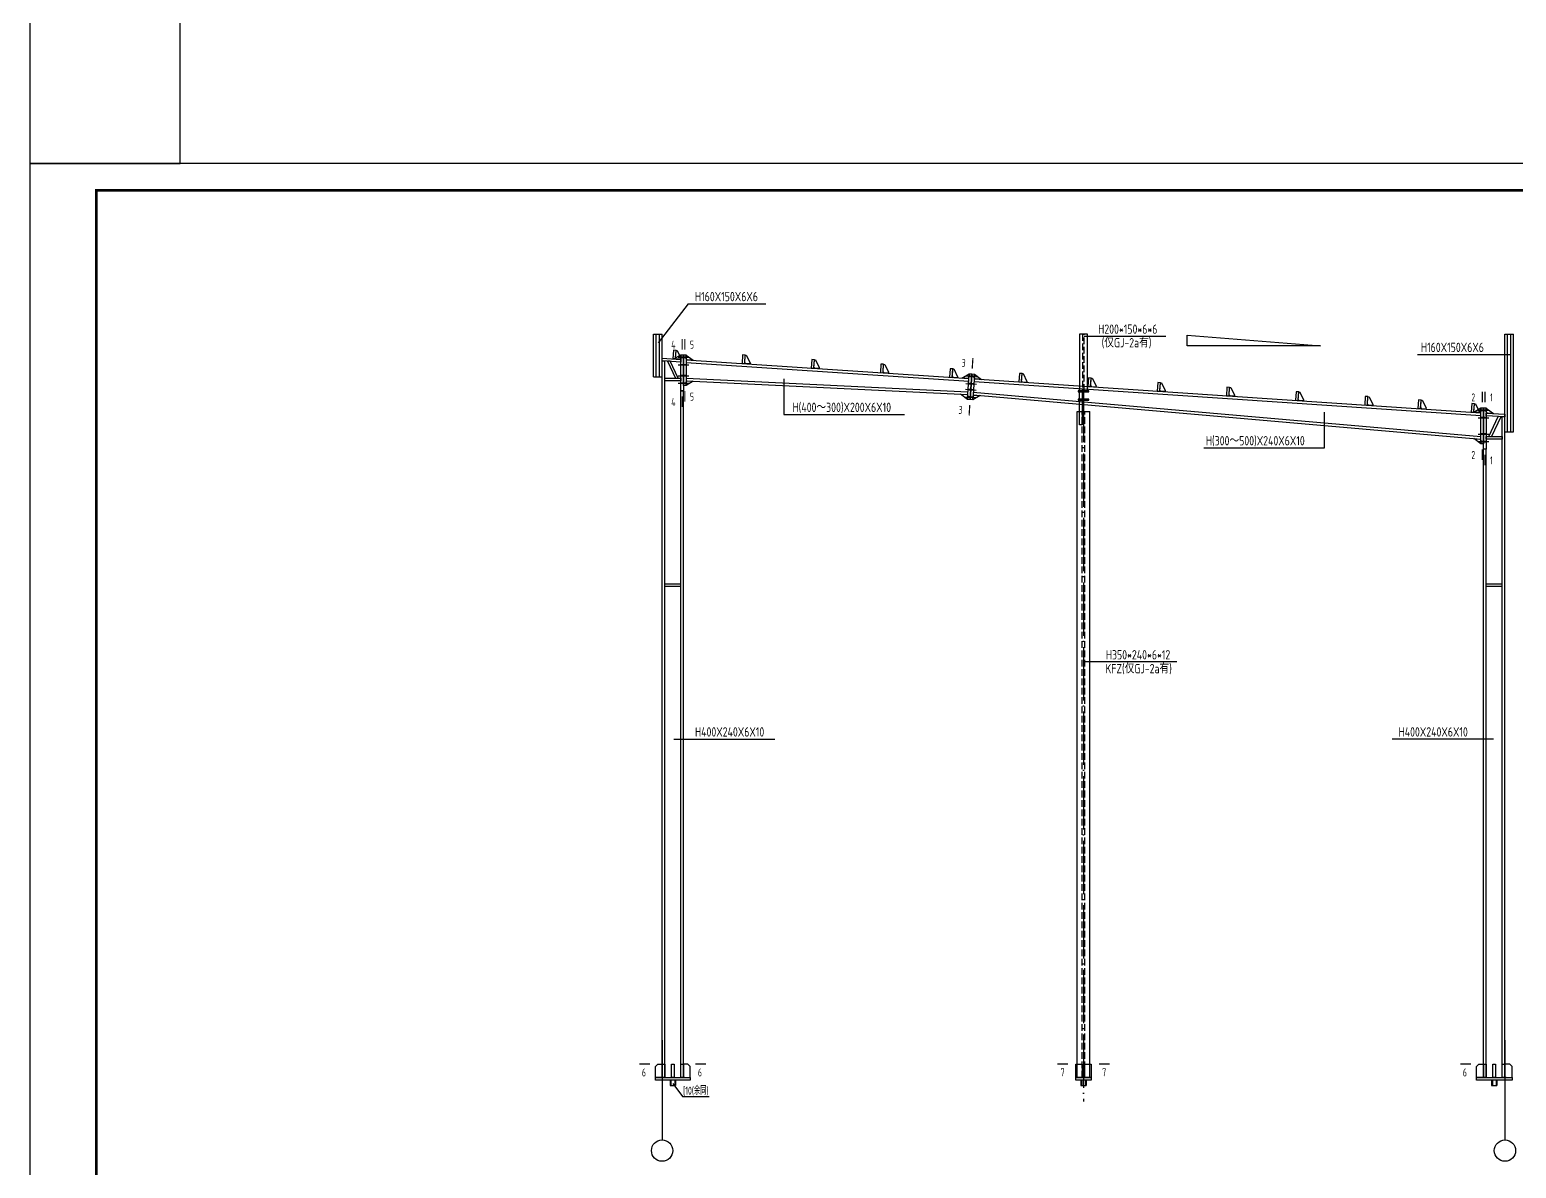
# Model space of a CAD drawing. Extents: x 9752569 to 9923256, y 1590558 to 2510207.
# Drawn here: x 9811806 to 9867540, y 1612292 to 1654973 of the extents above; entities that cross this region are included whole.
import ezdxf

# ---------------------------------------------------------------- set-up
doc = ezdxf.new("R2010")
doc.units = 0
doc.header["$LTSCALE"] = 1000
doc.header["$MEASUREMENT"] = 0
doc.linetypes.add('DASH', pattern=[0.35, 0.25, -0.1])
doc.linetypes.add('DOTE', pattern=[2.42, 2, -0.2, 0.02, -0.2])
for name, color, linetype in [('10', 7, 'CONTINUOUS'), ('114', 2, 'CONTINUOUS'), ('116', 1, 'CONTINUOUS'), ('12', 142, 'CONTINUOUS'), ('14', 142, 'CONTINUOUS'), ('DOTE', 8, 'DOTE'), ('PUB_DIM', 3, 'CONTINUOUS'), ('PUB_TITLE', 4, 'CONTINUOUS'), ('字符串标注', 6, 'CONTINUOUS'), ('柱子', 142, 'CONTINUOUS'), ('标注文字', 3, 'CONTINUOUS')]:
    doc.layers.add(name, color=color, linetype=linetype)
doc.styles.add('TSSD_REIN', font='atssdeng.shx', dxfattribs={"width": 0.7, "bigfont": 'atssdchn.shx'})

msp = doc.modelspace()

# ---------------------------------------------------------------- linework, layer by layer
at = {"layer": '10', "const_width": 45}
for points in [[(9836266.7, 1643380.6), (9836266.7, 1642980.6)], [(9836366.7, 1643380.6), (9836366.7, 1642980.6)], [(9847168.6, 1642668.5), (9847142, 1642269.4)], [(9836366.7, 1641031.4), (9836366.7, 1641431.4)], [(9866266.7, 1641403), (9866266.7, 1641003)], [(9866366.7, 1641403), (9866366.7, 1641003)], [(9836266.7, 1640831.4), (9836266.7, 1641231.4)], [(9847024.8, 1640511.5), (9847051.4, 1640910.6)], [(9866266.7, 1638843.9), (9866266.7, 1639243.9)], [(9866366.7, 1638643.9), (9866366.7, 1639043.9)], [(9834666.7, 1616197.3), (9835066.7, 1616197.3)], [(9837166.7, 1616197.3), (9836766.7, 1616197.3)], [(9850333.5, 1616203.3), (9850733.5, 1616203.3)], [(9852292.9, 1616203.3), (9851892.9, 1616203.3)], [(9865446.7, 1616197.3), (9865846.7, 1616197.3)]]:
    msp.add_lwpolyline(points, dxfattribs=at)
at = {"layer": '10', "color": 6, "elevation": -193.1}
msp.add_lwpolyline([(9860205.9, 1643121.4), (9855205.9, 1643121.4), (9855205.9, 1643521.4)], close=True, dxfattribs=at)
at = {"layer": '114'}
for p, q in [((9836116.7, 1642693.3), (9836516.7, 1642693.3)), ((9836116.7, 1642413.1), (9836516.7, 1642413.1)), ((9836116.7, 1642001.6), (9836516.7, 1642001.6)), ((9846923.1, 1641993.3), (9847322.3, 1641966.7)), ((9836116.7, 1641721.4), (9836516.7, 1641721.4)), ((9846889.8, 1641492.7), (9847288.9, 1641466.1)), ((9846904.5, 1641713.9), (9847303.6, 1641687.3)), ((9846871.2, 1641213.3), (9847270.3, 1641186.7)), ((9866116.7, 1640707.3), (9866516.7, 1640707.3)), ((9866116.7, 1640427.1), (9866516.7, 1640427.1)), ((9866116.7, 1639814.3), (9866516.7, 1639814.3)), ((9866116.7, 1639533.9), (9866516.7, 1639533.9))]:
    msp.add_line(p, q, dxfattribs=at)
at = {"layer": '114', "color": 1, "const_width": 70}
for points in [[(9836216.7, 1642693.3), (9836416.7, 1642693.3)], [(9836216.7, 1642413.1), (9836416.7, 1642413.1)], [(9836216.7, 1642001.6), (9836416.7, 1642001.6)], [(9847022.9, 1641986.7), (9847222.5, 1641973.4)], [(9836216.7, 1641721.4), (9836416.7, 1641721.4)], [(9846989.6, 1641486), (9847189.1, 1641472.7)], [(9847004.3, 1641707.3), (9847203.9, 1641694)], [(9846970.9, 1641206.6), (9847170.5, 1641193.3)], [(9866216.7, 1640707.3), (9866416.7, 1640707.3)], [(9866216.7, 1640427.1), (9866416.7, 1640427.1)], [(9866216.7, 1639814.3), (9866416.7, 1639814.3)], [(9866216.7, 1639533.9), (9866416.7, 1639533.9)]]:
    msp.add_lwpolyline(points, dxfattribs=at)
at = {"layer": '116'}
for points in [[(9835816.7, 1615597.3), (9835816.7, 1615397.3)], [(9835816.7, 1615397.3), (9836016.7, 1615397.3)], [(9835846.7, 1615597.3), (9835846.7, 1615397.3)], [(9835986.7, 1615597.3), (9835986.7, 1615397.3)], [(9836016.7, 1615597.3), (9836016.7, 1615397.3)], [(9851216.7, 1615597.3), (9851216.7, 1615397.3)], [(9851216.7, 1615397.3), (9851416.7, 1615397.3)], [(9851246.7, 1615597.3), (9851246.7, 1615397.3)], [(9851386.7, 1615597.3), (9851386.7, 1615397.3)], [(9851416.7, 1615597.3), (9851416.7, 1615397.3)], [(9866616.7, 1615597.3), (9866616.7, 1615397.3)], [(9866616.7, 1615397.3), (9866816.7, 1615397.3)], [(9866646.7, 1615597.3), (9866646.7, 1615397.3)], [(9866786.7, 1615597.3), (9866786.7, 1615397.3)], [(9866816.7, 1615597.3), (9866816.7, 1615397.3)]]:
    msp.add_lwpolyline(points, dxfattribs=at)
at = {"layer": '12'}
for points in [[(9835938.9, 1642955.9), (9835917.6, 1642636.6)], [(9835917.6, 1642636.6), (9836017.4, 1642629.9)], [(9836038.7, 1642949.2), (9835938.9, 1642955.9)], [(9836017.4, 1642629.9), (9836038.7, 1642949.2)], [(9836219.6, 1642656.5), (9836216.9, 1642616.6), (9836057.3, 1642627.3), (9836020, 1642669.8), (9836038.7, 1642949.2), (9836078.6, 1642946.6), (9836219.6, 1642656.5)], [(9838533.1, 1642783), (9838511.8, 1642463.7)], [(9838632.9, 1642776.3), (9838533.1, 1642783)], [(9838611.6, 1642457), (9838632.9, 1642776.3)], [(9838813.8, 1642483.7), (9838811.2, 1642443.7), (9838651.5, 1642454.4), (9838614.3, 1642497), (9838632.9, 1642776.3), (9838672.8, 1642773.7), (9838813.8, 1642483.7)], [(9841127.4, 1642610.1), (9841106.1, 1642290.8)], [(9841227.1, 1642603.4), (9841127.4, 1642610.1)], [(9841205.9, 1642284.1), (9841227.1, 1642603.4)], [(9841408.1, 1642310.8), (9841405.4, 1642270.8), (9841245.8, 1642281.5), (9841208.5, 1642324.1), (9841227.1, 1642603.4), (9841267.1, 1642600.8), (9841408.1, 1642310.8)], [(9838511.8, 1642463.7), (9838611.6, 1642457)], [(9841106.1, 1642290.8), (9841205.9, 1642284.1)], [(9843721.6, 1642437.2), (9843700.3, 1642117.9)], [(9843700.3, 1642117.9), (9843800.1, 1642111.2)], [(9843821.4, 1642430.5), (9843721.6, 1642437.2)], [(9843800.1, 1642111.2), (9843821.4, 1642430.5)], [(9844002.3, 1642137.9), (9843999.7, 1642097.9), (9843840, 1642108.6), (9843802.8, 1642151.2), (9843821.4, 1642430.5), (9843861.3, 1642427.9), (9844002.3, 1642137.9)], [(9846315.9, 1642264.3), (9846294.6, 1641945)], [(9846415.6, 1642257.6), (9846315.9, 1642264.3)], [(9846394.4, 1641938.4), (9846415.6, 1642257.6)], [(9846596.6, 1641965), (9846593.9, 1641925.1), (9846434.3, 1641935.7), (9846397, 1641978.3), (9846415.6, 1642257.6), (9846455.5, 1642255), (9846596.6, 1641965)], [(9848910.1, 1642091.4), (9848888.8, 1641772.1)], [(9849009.9, 1642084.7), (9848910.1, 1642091.4)], [(9848988.6, 1641765.5), (9849009.9, 1642084.7)], [(9849190.8, 1641792.1), (9849188.2, 1641752.2), (9849028.5, 1641762.8), (9848991.3, 1641805.4), (9849009.9, 1642084.7), (9849049.8, 1642082.1), (9849190.8, 1641792.1)], [(9846294.6, 1641945), (9846394.4, 1641938.4)], [(9848888.8, 1641772.1), (9848988.6, 1641765.5)], [(9851504.3, 1641918.5), (9851483.1, 1641599.2)], [(9851483.1, 1641599.2), (9851582.8, 1641592.6)], [(9851604.1, 1641911.9), (9851504.3, 1641918.5)], [(9851582.8, 1641592.6), (9851604.1, 1641911.9)], [(9851785.1, 1641619.2), (9851782.4, 1641579.3), (9851622.8, 1641589.9), (9851585.5, 1641632.5), (9851604.1, 1641911.9), (9851644, 1641909.2), (9851785.1, 1641619.2)], [(9854098.6, 1641745.6), (9854077.3, 1641426.3)], [(9854077.3, 1641426.3), (9854177.1, 1641419.7)], [(9854198.4, 1641739), (9854098.6, 1641745.6)], [(9854177.1, 1641419.7), (9854198.4, 1641739)], [(9854379.3, 1641446.3), (9854376.6, 1641406.4), (9854217, 1641417), (9854179.8, 1641459.6), (9854198.4, 1641739), (9854238.3, 1641736.3), (9854379.3, 1641446.3)], [(9856692.8, 1641572.7), (9856671.6, 1641253.4)], [(9856792.6, 1641566.1), (9856692.8, 1641572.7)], [(9856771.3, 1641246.8), (9856792.6, 1641566.1)], [(9856973.6, 1641273.4), (9856970.9, 1641233.5), (9856811.2, 1641244.1), (9856774, 1641286.7), (9856792.6, 1641566.1), (9856832.5, 1641563.4), (9856973.6, 1641273.4)], [(9859287.1, 1641399.8), (9859265.8, 1641080.5)], [(9859386.9, 1641393.2), (9859287.1, 1641399.8)], [(9856671.6, 1641253.4), (9856771.3, 1641246.8)], [(9859265.8, 1641080.5), (9859365.6, 1641073.9)], [(9859365.6, 1641073.9), (9859386.9, 1641393.2)], [(9859567.8, 1641100.5), (9859565.1, 1641060.6), (9859405.5, 1641071.2), (9859368.2, 1641113.8), (9859386.9, 1641393.2), (9859426.8, 1641390.5), (9859567.8, 1641100.5)], [(9861881.3, 1641226.9), (9861860, 1640907.6)], [(9861860, 1640907.6), (9861959.8, 1640901)], [(9861981.1, 1641220.3), (9861881.3, 1641226.9)], [(9861959.8, 1640901), (9861981.1, 1641220.3)], [(9862162, 1640927.6), (9862159.4, 1640887.7), (9861999.7, 1640898.3), (9861962.5, 1640940.9), (9861981.1, 1641220.3), (9862021, 1641217.6), (9862162, 1640927.6)], [(9863876.9, 1641093.9), (9863855.6, 1640774.6)], [(9863976.7, 1641087.3), (9863876.9, 1641093.9)], [(9863955.4, 1640768), (9863976.7, 1641087.3)], [(9864157.6, 1640794.6), (9864155, 1640754.7), (9863995.3, 1640765.3), (9863958.1, 1640807.9), (9863976.7, 1641087.3), (9864016.6, 1641084.6), (9864157.6, 1640794.6)], [(9865872.5, 1640960.9), (9865851.2, 1640641.6)], [(9865972.3, 1640954.3), (9865872.5, 1640960.9)], [(9865951, 1640635), (9865972.3, 1640954.3)], [(9866153.2, 1640661.6), (9866150.5, 1640621.7), (9865990.9, 1640632.3), (9865953.6, 1640674.9), (9865972.3, 1640954.3), (9866012.2, 1640951.6), (9866153.2, 1640661.6)], [(9863855.6, 1640774.6), (9863955.4, 1640768)], [(9865851.2, 1640641.6), (9865951, 1640635)]]:
    msp.add_lwpolyline(points, dxfattribs=at)
at = {"layer": '14'}
for p, q in [((9851030.7, 1615697.3), (9851030.7, 1616197.3)), ((9851030.7, 1616197.3), (9851266.7, 1616197.3)), ((9851266.7, 1616197.3), (9851266.7, 1615697.3)), ((9851366.7, 1615697.3), (9851366.7, 1616197.3)), ((9851366.7, 1616197.3), (9851602.7, 1616197.3)), ((9851602.7, 1616197.3), (9851602.7, 1615697.3)), ((9851030.7, 1615597.3), (9851030.7, 1615697.3)), ((9851266.7, 1615697.3), (9851030.7, 1615697.3)), ((9851030.7, 1615697.3), (9851602.7, 1615697.3)), ((9851602.7, 1615597.3), (9851030.7, 1615597.3)), ((9851602.7, 1615697.3), (9851366.7, 1615697.3)), ((9851602.7, 1615697.3), (9851602.7, 1615597.3))]:
    msp.add_line(p, q, dxfattribs=at)
for points in [[(9835516.7, 1642663.3), (9836216.7, 1642616.6)], [(9835516.7, 1642563.1), (9835516.7, 1642663.3)], [(9836216.7, 1642516.4), (9835516.7, 1642563.1)], [(9835716.5, 1642549.8), (9836016.7, 1641911.5)], [(9835816.3, 1642543.1), (9835716.5, 1642549.8)], [(9836116.7, 1641911.5), (9835816.3, 1642543.1)], [(9835957.3, 1642633.9), (9836216.7, 1642786.6)], [(9836176.8, 1642619.3), (9835957.3, 1642633.9)], [(9836216.7, 1642656.6), (9836176.8, 1642619.3)], [(9836216.7, 1642786.6), (9836216.7, 1642656.6)], [(9836216.7, 1641431.4), (9836216.7, 1642780.6)], [(9836216.7, 1642780.6), (9836316.7, 1642780.6)], [(9836216.7, 1642616.6), (9836216.7, 1642516.4)], [(9836316.7, 1642780.6), (9836316.7, 1641431.4)], [(9836316.7, 1641631.4), (9836316.7, 1642780.6)], [(9836316.7, 1642780.6), (9836416.7, 1642780.6)], [(9836416.7, 1642780.6), (9836416.7, 1641631.4)], [(9836416.7, 1642643.3), (9836416.7, 1642773.3)], [(9836416.7, 1642773.3), (9836676.1, 1642586)], [(9836456.6, 1642600.7), (9836416.7, 1642643.3)], [(9836676.1, 1642586), (9836456.6, 1642600.7)], [(9846747.5, 1641914.8), (9847028.9, 1642076.5)], [(9846964.9, 1641116.8), (9847028.9, 1642076.5)], [(9847028.9, 1642076.5), (9847019.6, 1641936.8)], [(9847028.9, 1642076.5), (9847128.7, 1642069.8)], [(9847128.7, 1642069.8), (9847064.7, 1641110.2)], [(9847064.7, 1641110.2), (9847128.7, 1642069.8)], [(9847128.7, 1642069.8), (9847228.5, 1642063.2)], [(9847228.5, 1642063.2), (9847164.5, 1641103.5)], [(9847219.2, 1641923.5), (9847228.5, 1642063.2)], [(9847228.5, 1642063.2), (9847485.9, 1641865.6)], [(9835616.7, 1641911.5), (9836216.7, 1641911.5)], [(9835616.7, 1641811.5), (9835616.7, 1641911.5)], [(9836216.7, 1641811.5), (9835616.7, 1641811.5)], [(9836016.7, 1641911.5), (9836116.7, 1641911.5)], [(9836216.7, 1641911.5), (9836216.7, 1641811.5)], [(9836316.7, 1641431.4), (9836216.7, 1641431.4)], [(9836416.7, 1641631.4), (9836316.7, 1641631.4)], [(9836416.7, 1641771.4), (9836456.7, 1641809.5)], [(9836676.4, 1641798.8), (9836416.7, 1641641.4)], [(9836416.7, 1641641.4), (9836416.7, 1641771.4)], [(9836456.7, 1641809.5), (9836676.4, 1641798.8)], [(9846977, 1641899.5), (9846747.5, 1641914.8)], [(9847019.6, 1641936.8), (9846977, 1641899.5)], [(9847256.4, 1641880.9), (9847219.2, 1641923.5)], [(9847485.9, 1641865.6), (9847256.4, 1641880.9)], [(9846964.9, 1641116.8), (9846707.2, 1641309.6)], [(9846707.2, 1641309.6), (9846937, 1641298.4)], [(9846937, 1641298.4), (9846974.3, 1641256.5)], [(9846974.3, 1641256.5), (9846964.9, 1641116.8)], [(9847064.7, 1641110.2), (9846964.9, 1641116.8)], [(9847164.5, 1641103.5), (9847064.7, 1641110.2)], [(9847445.4, 1641259.4), (9847164.5, 1641103.3)], [(9847164.5, 1641103.3), (9847173.8, 1641242.9)], [(9847173.8, 1641242.9), (9847216.3, 1641279.4)], [(9847216.3, 1641279.4), (9847445.4, 1641259.4)], [(9865947.3, 1640635.2), (9866216.7, 1640797.3)], [(9866176.8, 1640619.9), (9865947.3, 1640635.2)], [(9866216.7, 1640657.3), (9866176.8, 1640619.9)], [(9866216.7, 1639443.9), (9866216.7, 1640803)], [(9866216.7, 1640803), (9866316.7, 1640803)], [(9866216.7, 1640797.3), (9866216.7, 1640657.3)], [(9866316.7, 1639243.9), (9866316.7, 1640803)], [(9866316.7, 1640803), (9866416.7, 1640803)], [(9866316.7, 1640803), (9866316.7, 1639443.9)], [(9866416.7, 1640803), (9866416.7, 1639243.9)], [(9866416.7, 1640643.9), (9866416.7, 1640784)], [(9866416.7, 1640784), (9866686.1, 1640586)], [(9866456.6, 1640601.3), (9866416.7, 1640643.9)], [(9866416.7, 1640604), (9867116.7, 1640557.3)], [(9866416.7, 1640503.7), (9866416.7, 1640604)], [(9867116.7, 1640457.1), (9866416.7, 1640503.7)], [(9866686.1, 1640586), (9866456.6, 1640601.3)], [(9866506.7, 1639724.1), (9866863.4, 1640474)], [(9866956.8, 1640467.7), (9866607.1, 1639724.1)], [(9867116.7, 1640557.3), (9867116.7, 1640457.1)], [(9866416.7, 1639724.1), (9867016.7, 1639724.1)], [(9866416.7, 1639624.1), (9866416.7, 1639724.1)], [(9867016.7, 1639724.1), (9867016.7, 1639624.1)], [(9866216.7, 1639443.9), (9865947.7, 1639647.4)], [(9865947.7, 1639647.4), (9866176.9, 1639627.4)], [(9866176.9, 1639627.4), (9866216.7, 1639583.9)], [(9866216.7, 1639583.9), (9866216.7, 1639443.9)], [(9866316.7, 1639443.9), (9866216.7, 1639443.9)], [(9866416.7, 1639243.9), (9866316.7, 1639243.9)], [(9867016.7, 1639624.1), (9866416.7, 1639624.1)], [(9835616.7, 1634197.3), (9836216.7, 1634197.3)], [(9866416.7, 1634197.3), (9867016.7, 1634197.3)], [(9836216.7, 1634097.3), (9835616.7, 1634097.3)], [(9867016.7, 1634097.3), (9866416.7, 1634097.3)], [(9835266.7, 1616107.3), (9835356.7, 1616197.3)], [(9835266.7, 1615697.3), (9835266.7, 1616107.3)], [(9835356.7, 1616197.3), (9835516.7, 1616197.3)], [(9835516.7, 1616197.3), (9835516.7, 1615737.3)], [(9835516.7, 1615697.3), (9835516.7, 1616197.3)], [(9835516.7, 1616197.3), (9835616.7, 1616197.3)], [(9835616.7, 1616197.3), (9835616.7, 1615697.3)], [(9835866.7, 1615697.3), (9835866.7, 1616197.3)], [(9835866.7, 1616197.3), (9835966.7, 1616197.3)], [(9835966.7, 1616197.3), (9835966.7, 1615697.3)], [(9836216.7, 1615697.3), (9836216.7, 1616197.3)], [(9836216.7, 1616197.3), (9836316.7, 1616197.3)], [(9836316.7, 1616197.3), (9836316.7, 1615737.3)], [(9836476.7, 1616197.3), (9836316.7, 1616197.3)], [(9836316.7, 1616197.3), (9836316.7, 1615697.3)], [(9836566.7, 1616107.3), (9836476.7, 1616197.3)], [(9836566.7, 1615697.3), (9836566.7, 1616107.3)], [(9866046.7, 1616107.3), (9866136.7, 1616197.3)], [(9866046.7, 1615697.3), (9866046.7, 1616107.3)], [(9866136.7, 1616197.3), (9866316.7, 1616197.3)], [(9866316.7, 1616197.3), (9866316.7, 1615737.3)], [(9866316.7, 1615697.3), (9866316.7, 1616197.3)], [(9866316.7, 1616197.3), (9866416.7, 1616197.3)], [(9866416.7, 1616197.3), (9866416.7, 1615697.3)], [(9866666.7, 1615697.3), (9866666.7, 1616197.3)], [(9866666.7, 1616197.3), (9866766.7, 1616197.3)], [(9866766.7, 1616197.3), (9866766.7, 1615697.3)], [(9867016.7, 1615697.3), (9867016.7, 1616197.3)], [(9867016.7, 1616197.3), (9867116.7, 1616197.3)], [(9867116.7, 1616197.3), (9867116.7, 1615737.3)], [(9867296.7, 1616197.3), (9867116.7, 1616197.3)], [(9867116.7, 1616197.3), (9867116.7, 1615697.3)], [(9867386.7, 1616107.3), (9867296.7, 1616197.3)], [(9867386.7, 1615697.3), (9867386.7, 1616107.3)], [(9835266.7, 1615597.3), (9835266.7, 1615697.3)], [(9835266.7, 1615697.3), (9836566.7, 1615697.3)], [(9835476.7, 1615697.3), (9835266.7, 1615697.3)], [(9836566.7, 1615597.3), (9835266.7, 1615597.3)], [(9835516.7, 1615737.3), (9835476.7, 1615697.3)], [(9835616.7, 1615697.3), (9835516.7, 1615697.3)], [(9835966.7, 1615697.3), (9835866.7, 1615697.3)], [(9836316.7, 1615697.3), (9836216.7, 1615697.3)], [(9836316.7, 1615737.3), (9836356.7, 1615697.3)], [(9836356.7, 1615697.3), (9836566.7, 1615697.3)], [(9836566.7, 1615697.3), (9836566.7, 1615597.3)], [(9866046.7, 1615597.3), (9866046.7, 1615697.3)], [(9866046.7, 1615697.3), (9867386.7, 1615697.3)], [(9866276.7, 1615697.3), (9866046.7, 1615697.3)], [(9867386.7, 1615597.3), (9866046.7, 1615597.3)], [(9866316.7, 1615737.3), (9866276.7, 1615697.3)], [(9866416.7, 1615697.3), (9866316.7, 1615697.3)], [(9866766.7, 1615697.3), (9866666.7, 1615697.3)], [(9867116.7, 1615697.3), (9867016.7, 1615697.3)], [(9867116.7, 1615737.3), (9867156.7, 1615697.3)], [(9867156.7, 1615697.3), (9867386.7, 1615697.3)], [(9867386.7, 1615697.3), (9867386.7, 1615597.3)]]:
    msp.add_lwpolyline(points, dxfattribs=at)
at = {"layer": 'DOTE'}
msp.add_lwpolyline([(9851317.1, 1641511.1), (9851316.7, 1614792.3)], dxfattribs=at)
at = {"layer": 'PUB_DIM'}
for p, q in [((9835516.7, 1617097.3), (9835516.7, 1613353.8)), ((9867116.7, 1617097.3), (9867116.7, 1613353.8))]:
    msp.add_line(p, q, dxfattribs=at)
for centre in [(9835516.7, 1612953.8), (9867116.7, 1612953.8)]:
    msp.add_circle(centre, 400, dxfattribs=at)
at = {"layer": 'PUB_TITLE', "color": 1}
msp.add_lwpolyline([(9811805.5, 1649957.9), (9817449, 1649957.9), (9817449, 1656270.4), (9811805.5, 1656270.4)], close=True, dxfattribs=at)
at = {"layer": 'PUB_TITLE'}
msp.add_lwpolyline([(9811805.5, 1590557.9), (9895905.5, 1590557.9), (9895905.5, 1649957.9), (9811805.5, 1649957.9)], close=True, dxfattribs=at)
at = {"layer": 'PUB_TITLE', "const_width": 100}
msp.add_lwpolyline([(9814305.5, 1591557.9), (9894905.5, 1591557.9), (9894905.5, 1648957.9), (9814305.5, 1648957.9)], close=True, dxfattribs=at)
at = {"layer": '字符串标注'}
for p, q in [((9835920.8, 1615463.3), (9836284.9, 1614979.8)), ((9836284.9, 1614979.8), (9837276.8, 1614979.8))]:
    msp.add_line(p, q, dxfattribs=at)
at = {"layer": '柱子'}
for p, q in [((9851076.7, 1615697.3, -200), (9851078.3, 1640663.1, -200)), ((9851078.3, 1640663.1, -200), (9851558.3, 1640663.1, -200)), ((9851556.7, 1615697.3, -200), (9851558.3, 1640663.1, -200))]:
    msp.add_line(p, q, dxfattribs=at)
at = {"layer": '柱子', "linetype": 'DASH'}
for p, q in [((9851266.7, 1615697.3, -200), (9851268.3, 1640663.1, -200)), ((9851366.7, 1615697.3, -200), (9851368.3, 1640663.1, -200))]:
    msp.add_line(p, q, dxfattribs=at)
at = {"layer": '柱子'}
for points in [[(9835196.7, 1641956.5), (9835196.7, 1643557.3)], [(9835196.7, 1643557.3), (9835296.7, 1643557.3)], [(9835196.7, 1643557.3), (9835516.7, 1643557.3)], [(9835296.7, 1641956.5), (9835296.7, 1643557.3)], [(9835416.7, 1641956.5), (9835416.7, 1643557.3)], [(9835416.7, 1643557.3), (9835516.7, 1643557.3)], [(9835516.7, 1641956.5), (9835516.7, 1643557.3)], [(9867116.7, 1639903.8), (9867116.7, 1643557.3)], [(9867116.7, 1643557.3), (9867216.7, 1643557.3)], [(9867116.7, 1643557.3), (9867436.7, 1643557.3)], [(9867216.7, 1639903.8), (9867216.7, 1643557.3)], [(9867336.7, 1639903.8), (9867336.7, 1643557.3)], [(9867336.7, 1643557.3), (9867436.7, 1643557.3)], [(9867436.7, 1639903.8), (9867436.7, 1643557.3)], [(9835516.7, 1615697.3), (9835516.7, 1642563.1)], [(9835516.7, 1642563.1), (9835616.7, 1642556.4)], [(9835616.7, 1615697.3), (9835616.7, 1642556.4)], [(9836416.7, 1642603.3), (9847016.9, 1641896.9)], [(9835196.7, 1641956.5), (9835516.7, 1641956.5)], [(9836416.7, 1642503.1), (9847010.3, 1641797.1)], [(9836216.7, 1615697.3), (9836216.7, 1641431.4)], [(9836216.7, 1641431.4), (9836316.7, 1641431.4)], [(9836316.7, 1615697.3), (9836316.7, 1641431.4)], [(9836416.7, 1641911.6), (9846983.6, 1641396.2)], [(9836416.7, 1641811.4), (9846976.9, 1641296.4)], [(9847209.8, 1641783.8), (9866216.7, 1640517.1)], [(9847216.5, 1641883.6), (9866216.7, 1640617.3)], [(9847176.5, 1641282.9), (9866216.7, 1639623.9)], [(9847183.1, 1641382.7), (9866216.7, 1639724.3)], [(9867016.7, 1615697.3), (9867016.7, 1640463.7)], [(9867116.7, 1640457.1), (9867016.7, 1640463.7)], [(9867116.7, 1615697.3), (9867116.7, 1640457.1)], [(9867116.7, 1639903.8), (9867436.7, 1639903.8)], [(9866316.7, 1615697.3), (9866316.7, 1639243.9)], [(9866416.7, 1639243.9), (9866316.7, 1639243.9)], [(9866416.7, 1615697.3), (9866416.7, 1639243.9)], [(9835616.7, 1634197.3), (9836216.7, 1634197.3)], [(9866416.7, 1634197.3), (9867016.7, 1634197.3)]]:
    msp.add_lwpolyline(points, dxfattribs=at)
at = {"layer": '柱子', "elevation": -200}
for points in [[(9851158.7, 1643557.1), (9851160.4, 1641439.5), (9851460.4, 1641439.7), (9851458.7, 1643557.3), (9851158.7, 1643557.1), (9851158.7, 1643557.1), (9851158.7, 1643557.1)], [(9851268.3, 1641514.3), (9851268.3, 1640163.2), (9851168.3, 1640163.2), (9851168.3, 1641521)]]:
    msp.add_lwpolyline(points, dxfattribs=at)
at = {"layer": '柱子', "linetype": 'DASH', "elevation": -200}
msp.add_lwpolyline([(9851278.7, 1643557.2), (9851280.4, 1641439.5), (9851340.4, 1641439.6), (9851338.7, 1643557.2)], close=True, dxfattribs=at)
at = {"layer": '柱子', "elevation": -200}
msp.add_lwpolyline([(9851510.4, 1641439.7), (9851110.4, 1641439.4), (9851110.4, 1641399.4), (9851294.4, 1641399.6), (9851294.6, 1641129.6), (9851110.6, 1641129.4), (9851110.7, 1641089.4), (9851510.7, 1641089.7), (9851510.6, 1641129.7), (9851326.6, 1641129.6), (9851326.4, 1641399.6), (9851510.4, 1641399.7)], close=True, dxfattribs=at)
at = {"layer": '标注文字'}
for p, q in [((9836495.6, 1644696.4, 200), (9835364.2, 1643234.4)), ((9836495.6, 1644696.4, 200), (9839407.4, 1644696.4, 200)), ((9867295.6, 1642791.4, 200), (9863835.5, 1642791.4, 200)), ((9851316.9, 1631290.7), (9854815.2, 1631290.7)), ((9835949, 1628375.5, 200), (9839742.3, 1628375.5, 200)), ((9866684.4, 1628375.5, 200), (9862891.1, 1628375.5, 200))]:
    msp.add_line(p, q, dxfattribs=at)
at = {"layer": '标注文字', "linetype": 'ByBlock'}
msp.add_line((9854400.7, 1643475.1), (9851344.9, 1643475.1), dxfattribs=at)
at = {"layer": '标注文字', "elevation": 200}
for points in [[(9840077.8, 1641883.3), (9840077.8, 1640544.1), (9844599.6, 1640544.1)], [(9860341.8, 1640630.3), (9860341.8, 1639291.1), (9855820.1, 1639291.1)]]:
    msp.add_lwpolyline(points, dxfattribs=at)

# ---------------------------------------------------------------- texts
at = {"layer": '10', "style": 'TSSD_REIN'}
for s, width, p in [('4', 0.6, (9835858.7, 1643016.1)), ('5', 0.6, (9836558.7, 1643016.1)), ('4', 0.6, (9835858.7, 1640866.9)), ('5', 0.6, (9836558.7, 1641066.9)), ('2', 0.6, (9865858.7, 1641038.5)), ('1', 0.6, (9866558.7, 1641038.5)), ('2', 0.6, (9865858.7, 1638879.4)), ('1', 0.6, (9866558.7, 1638679.4)), ('6', 0.6, (9834758.7, 1615732.8)), ('6', 0.6, (9836858.7, 1615732.8)), ('7', 0.7, (9850451.7, 1615738.8)), ('7', 0.7, (9852011, 1615738.8)), ('6', 0.6, (9865538.7, 1615732.8))]:
    msp.add_text(s, height=300, dxfattribs=dict(at, width=width)).set_placement(p)
at = {"layer": '10', "style": 'TSSD_REIN', "width": 0.6}
for rotation, p in [(356.18746, (9846737.2, 1642331.9)), (356.18556, (9846620.1, 1640574))]:
    msp.add_text('3', height=300, rotation=rotation, dxfattribs=at).set_placement(p)
at = {"layer": '字符串标注', "style": 'TSSD_REIN', "width": 0.6}
msp.add_text('[10(余同)', height=300, dxfattribs=at).set_placement((9836302.4, 1615049.8))
at = {"layer": '标注文字', "linetype": 'ByBlock', "style": 'TSSD_REIN', "width": 0.8}
for s, p in [('H160X150X6X6', (9836747, 1644795.2, 702)), ('H200*150*6*6', (9851863.5, 1643573.9, 502)), ('(仅GJ-2a有)', (9851994.5, 1643064.9, 102)), ('H160X150X6X6', (9863965.2, 1642890.2, 702)), ('H(400～300)X200X6X10', (9840404, 1640642.9, 702)), ('H(300～500)X240X6X10', (9855901.8, 1639389.9, 702)), ('H350*240*6*12', (9852151.6, 1631366, 102)), ('KFZ(仅GJ-2a有)', (9852136.2, 1630845.9, 102)), ('H400X240X6X10', (9836748.7, 1628474.4, 702)), ('H400X240X6X10', (9863127.8, 1628474.4, 702))]:
    msp.add_text(s, height=350, dxfattribs=at).set_placement(p)

doc.saveas('drawing.dxf')
